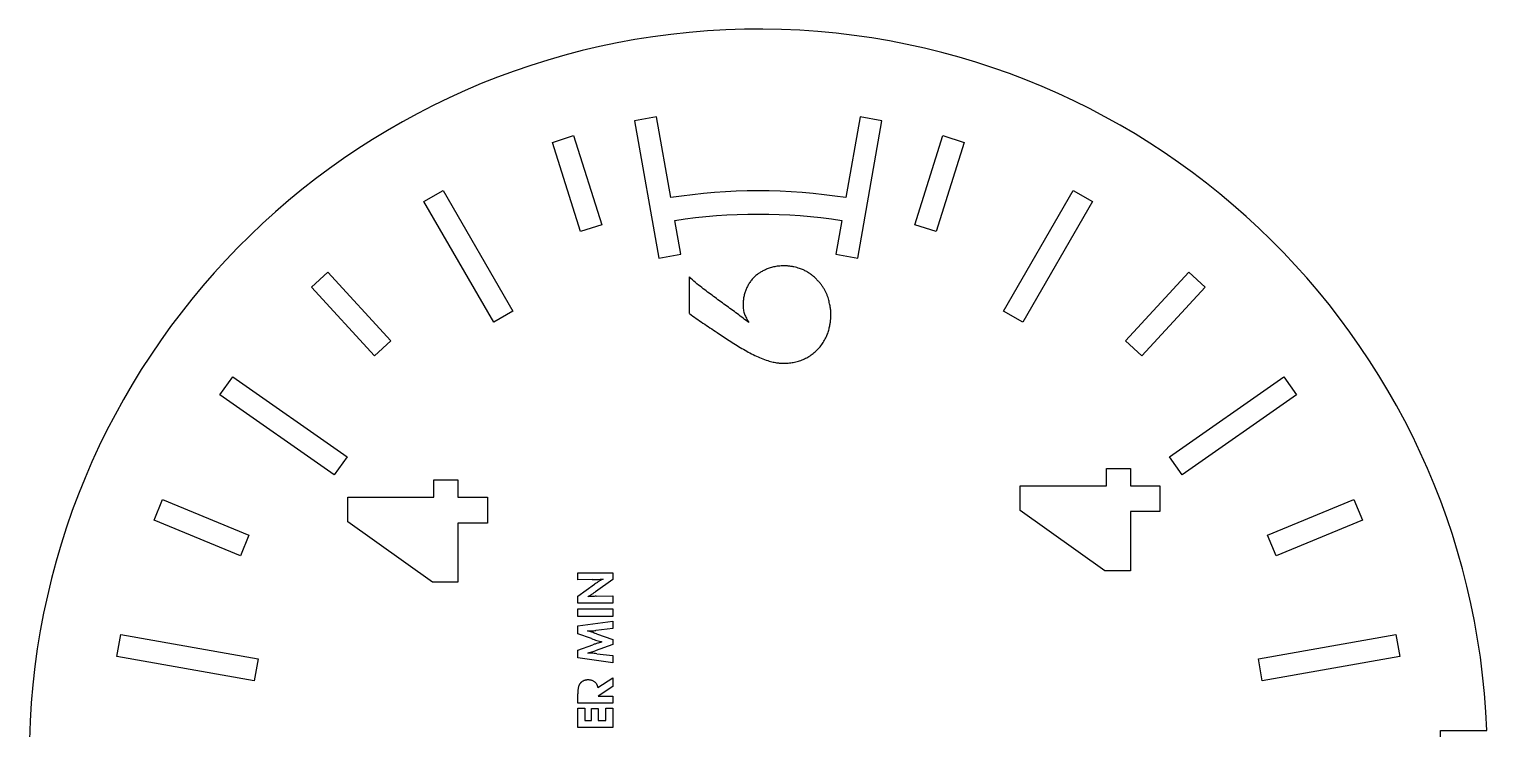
# Model space of a CAD drawing. Header units: millimetres. Extents: x 51.2 to 101.1, y 86.5 to 136.4.
# Drawn here: x 51.24 to 101.14, y 112.45 to 136.4 of the extents above; entities that cross this region are included whole.
import ezdxf

# ---------------------------------------------------------------- set-up
doc = ezdxf.new("R2010")
doc.units = ezdxf.units.MM
doc.layers.get('0').update_dxf_attribs({"linetype": 'CONTINUOUS'})

msp = doc.modelspace()

# ---------------------------------------------------------------- linework, layer by layer
for p, q in [((73.847, 126.66), (73.848, 127.915)), ((70.025, 117.551), (70.025, 117.79)), ((70.025, 117.79), (71.219, 117.79)), ((71.219, 117.79), (71.219, 117.563)), ((70.511, 117.556), (70.025, 117.551)), ((70.025, 116.989), (70.595, 117.397)), ((71.219, 117.563), (70.626, 117.139)), ((70.025, 116.754), (70.025, 116.989)), ((71.219, 116.754), (70.025, 116.754)), ((70.648, 116.988), (71.219, 117)), ((71.219, 117), (71.219, 116.754)), ((70.025, 115.97), (71.219, 116.138)), ((70.025, 115.704), (70.025, 115.97)), ((71.219, 115.888), (70.645, 115.817)), ((71.219, 116.138), (71.219, 115.888)), ((70.494, 115.537), (70.025, 115.704)), ((70.025, 115.145), (70.534, 115.324)), ((71.219, 115.341), (70.621, 115.123)), ((70.658, 115.704), (71.219, 115.505)), ((71.219, 115.505), (71.219, 115.341)), ((70.025, 114.876), (70.025, 115.145)), ((71.219, 114.708), (70.025, 114.876)), ((70.672, 115.021), (71.219, 114.958)), ((71.219, 114.958), (71.219, 114.708)), ((70.712, 113.859), (71.219, 114.201)), ((71.219, 113.896), (70.716, 113.573)), ((71.219, 114.201), (71.219, 113.896)), ((70.025, 113.324), (70.026, 113.643)), ((71.219, 113.324), (70.025, 113.324)), ((70.716, 113.573), (71.219, 113.573)), ((71.219, 113.573), (71.219, 113.324))]:
    msp.add_line(p, q)
for points in [[(101.137, 110.49), (99.549, 110.49), (99.549, 112.395), (101.137, 112.395, 52.380909)], [(79.197, 130.631, 0.077612), (73.203, 130.631), (72.716, 133.396), (71.965, 133.264), (72.795, 128.561), (73.545, 128.693), (73.341, 129.85, -0.077192), (79.059, 129.85), (78.855, 128.693), (79.605, 128.561), (80.435, 133.264), (79.684, 133.396)]]:
    msp.add_lwpolyline(points, format="xyb", close=True)
for points in [[(69.153, 132.524), (69.88, 132.753), (70.843, 129.701), (70.116, 129.472)], [(82.52, 132.753), (83.247, 132.524), (82.284, 129.472), (81.557, 129.701)], [(67.805, 126.745), (67.145, 126.364), (64.758, 130.499), (65.417, 130.88)], [(85.255, 126.364), (84.595, 126.745), (86.983, 130.88), (87.642, 130.499)], [(60.904, 127.571), (61.466, 128.086), (63.628, 125.726), (63.066, 125.212)], [(90.934, 128.086), (91.496, 127.571), (89.334, 125.212), (88.772, 125.726)], [(62.124, 121.763), (61.687, 121.139), (57.776, 123.878), (58.213, 124.502)], [(90.713, 121.139), (90.276, 121.763), (94.187, 124.502), (94.624, 123.878)], [(88.066, 117.859), (85.169, 119.924), (85.169, 120.765), (88.114, 120.765), (88.114, 121.363), (88.938, 121.363), (88.938, 120.765), (89.945, 120.765), (89.945, 119.885), (88.938, 119.885), (88.938, 117.859)], [(65.05, 117.469), (62.154, 119.534), (62.154, 120.375), (65.098, 120.375), (65.098, 120.973), (65.922, 120.973), (65.922, 120.375), (66.929, 120.375), (66.929, 119.495), (65.922, 119.495), (65.922, 117.469)], [(55.521, 119.596), (55.813, 120.3), (58.769, 119.075), (58.478, 118.371)], [(96.587, 120.3), (96.879, 119.596), (93.922, 118.371), (93.631, 119.075)], [(71.219, 116.299), (70.025, 116.299), (70.025, 116.561), (71.219, 116.561)], [(59.081, 114.848), (58.949, 114.097), (54.246, 114.927), (54.379, 115.677)], [(93.451, 114.097), (93.319, 114.848), (98.021, 115.677), (98.154, 114.927)], [(71.219, 113.159), (71.219, 112.49), (70.026, 112.49), (70.026, 113.161), (70.259, 113.161), (70.259, 112.74), (70.493, 112.74), (70.493, 113.151), (70.716, 113.151), (70.716, 112.74), (70.985, 112.74), (70.985, 113.159)]]:
    msp.add_lwpolyline(points, close=True)
for points, knots in [([(77.07, 128.299), (77.009, 128.295), (76.893, 128.289), (76.727, 128.264), (76.578, 128.223), (76.447, 128.169), (76.332, 128.108), (76.234, 128.05), (76.152, 127.994), (76.107, 127.954), (76.086, 127.935)], [0, 0, 0, 0, 0.1701, 0.325118, 0.468873, 0.601727, 0.722749, 0.829712, 0.921308, 1, 1, 1, 1]), ([(77.799, 128.13), (77.782, 128.139), (77.745, 128.159), (77.68, 128.183), (77.605, 128.21), (77.517, 128.236), (77.42, 128.261), (77.311, 128.279), (77.194, 128.294), (77.112, 128.297), (77.07, 128.299)], [0, 0, 0, 0, 0.075852, 0.16719, 0.273648, 0.394992, 0.529476, 0.675118, 0.831447, 1, 1, 1, 1]), ([(74.265, 127.551), (74.19, 127.611), (74.045, 127.725), (73.912, 127.853), (73.848, 127.915)], [0, 0, 0, 0, 0.518052, 1, 1, 1, 1]), ([(76.086, 127.935), (76.054, 127.903), (75.992, 127.839), (75.909, 127.732), (75.84, 127.618), (75.781, 127.497), (75.737, 127.37), (75.703, 127.239), (75.683, 127.103), (75.68, 127.012), (75.679, 126.966)], [0, 0, 0, 0, 0.125001, 0.248339, 0.37221, 0.496459, 0.621198, 0.746229, 0.87233, 1, 1, 1, 1]), ([(78.145, 127.889), (78.128, 127.904), (78.086, 127.94), (78.011, 127.999), (77.915, 128.068), (77.839, 128.109), (77.799, 128.13)], [0, 0, 0, 0, 0.162963, 0.391076, 0.674529, 1, 1, 1, 1]), ([(78.685, 126.611), (78.685, 126.647), (78.686, 126.727), (78.671, 126.856), (78.641, 127.006), (78.609, 127.144), (78.573, 127.262), (78.536, 127.353), (78.49, 127.443), (78.438, 127.534), (78.377, 127.623), (78.307, 127.712), (78.23, 127.802), (78.174, 127.859), (78.145, 127.889)], [0, 0, 0, 0, 0.075772, 0.16652, 0.273784, 0.397079, 0.46418, 0.532483, 0.603333, 0.675871, 0.751718, 0.831221, 0.913778, 1, 1, 1, 1]), ([(75.077, 126.953), (74.94, 127.052), (74.669, 127.25), (74.4, 127.451), (74.265, 127.551)], [0, 0, 0, 0, 0.501385, 1, 1, 1, 1]), ([(75.879, 126.352), (75.748, 126.452), (75.482, 126.656), (75.213, 126.854), (75.077, 126.953)], [0, 0, 0, 0, 0.495294, 1, 1, 1, 1]), ([(75.679, 126.966), (75.679, 126.936), (75.68, 126.879), (75.69, 126.795), (75.705, 126.717), (75.736, 126.617), (75.791, 126.494), (75.849, 126.401), (75.879, 126.352)], [0, 0, 0, 0, 0.13628, 0.262897, 0.38501, 0.499128, 0.73636, 1, 1, 1, 1]), ([(73.847, 126.66), (74, 126.551), (74.31, 126.332), (74.628, 126.123), (74.79, 126.017)], [0, 0, 0, 0, 0.492826, 1, 1, 1, 1]), ([(78.345, 125.562), (78.38, 125.613), (78.448, 125.713), (78.531, 125.868), (78.593, 126.02), (78.633, 126.168), (78.659, 126.304), (78.675, 126.423), (78.686, 126.523), (78.685, 126.584), (78.685, 126.611)], [0, 0, 0, 0, 0.16652, 0.322582, 0.468085, 0.605454, 0.73042, 0.838381, 0.927254, 1, 1, 1, 1]), ([(74.79, 126.017), (74.927, 125.926), (75.207, 125.741), (75.563, 125.516), (75.856, 125.343), (76.079, 125.232), (76.3, 125.131), (76.451, 125.079), (76.525, 125.053)], [0, 0, 0, 0, 0.248118, 0.505645, 0.63461, 0.759578, 0.881137, 1, 1, 1, 1]), ([(77.083, 124.964), (77.144, 124.965), (77.265, 124.968), (77.443, 124.999), (77.615, 125.044), (77.781, 125.109), (77.937, 125.194), (78.085, 125.297), (78.223, 125.42), (78.304, 125.514), (78.345, 125.562)], [0, 0, 0, 0, 0.126626, 0.250603, 0.373162, 0.4959, 0.618821, 0.742379, 0.869042, 1, 1, 1, 1]), ([(76.525, 125.053), (76.557, 125.043), (76.617, 125.026), (76.703, 125.004), (76.783, 124.988), (76.875, 124.975), (76.974, 124.966), (77.049, 124.965), (77.083, 124.964)], [0, 0, 0, 0, 0.173033, 0.330421, 0.47368, 0.603488, 0.822943, 1, 1, 1, 1]), ([(70.511, 117.556), (70.539, 117.557), (70.593, 117.557), (70.648, 117.56), (70.675, 117.561)], [0, 0, 0, 0, 0.499868, 1, 1, 1, 1]), ([(70.896, 117.576), (70.876, 117.566), (70.833, 117.546), (70.78, 117.516), (70.732, 117.488), (70.691, 117.462), (70.645, 117.432), (70.612, 117.409), (70.595, 117.397)], [0, 0, 0, 0, 0.1930111, 0.4034228, 0.5232915, 0.6626894, 0.8213159, 1, 1, 1, 1]), ([(70.675, 117.561), (70.712, 117.563), (70.786, 117.566), (70.859, 117.573), (70.896, 117.576)], [0, 0, 0, 0, 0.4988795, 1, 1, 1, 1]), ([(70.369, 116.972), (70.385, 116.982), (70.417, 117), (70.448, 117.019), (70.464, 117.029)], [0, 0, 0, 0, 0.50038, 1, 1, 1, 1]), ([(70.516, 116.983), (70.492, 116.981), (70.443, 116.978), (70.394, 116.974), (70.369, 116.972)], [0, 0, 0, 0, 0.494658, 1, 1, 1, 1]), ([(70.464, 117.029), (70.491, 117.047), (70.546, 117.082), (70.599, 117.12), (70.626, 117.139)], [0, 0, 0, 0, 0.498554, 1, 1, 1, 1]), ([(70.648, 116.988), (70.626, 116.987), (70.582, 116.985), (70.538, 116.983), (70.516, 116.983)], [0, 0, 0, 0, 0.499261, 1, 1, 1, 1]), ([(70.352, 115.8), (70.373, 115.8), (70.414, 115.799), (70.455, 115.801), (70.476, 115.801)], [0, 0, 0, 0, 0.498933, 1, 1, 1, 1]), ([(70.658, 115.704), (70.608, 115.721), (70.506, 115.755), (70.404, 115.785), (70.352, 115.8)], [0, 0, 0, 0, 0.500245, 1, 1, 1, 1]), ([(70.476, 115.801), (70.504, 115.804), (70.56, 115.808), (70.617, 115.814), (70.645, 115.817)], [0, 0, 0, 0, 0.49967, 1, 1, 1, 1]), ([(70.494, 115.537), (70.525, 115.527), (70.587, 115.506), (70.648, 115.485), (70.679, 115.474)], [0, 0, 0, 0, 0.4996, 1, 1, 1, 1]), ([(70.749, 115.396), (70.713, 115.384), (70.641, 115.361), (70.569, 115.337), (70.534, 115.324)], [0, 0, 0, 0, 0.50223, 1, 1, 1, 1]), ([(70.679, 115.474), (70.708, 115.466), (70.765, 115.449), (70.823, 115.432), (70.851, 115.423)], [0, 0, 0, 0, 0.499807, 1, 1, 1, 1]), ([(70.851, 115.423), (70.834, 115.419), (70.8, 115.41), (70.766, 115.401), (70.749, 115.396)], [0, 0, 0, 0, 0.49963, 1, 1, 1, 1]), ([(70.361, 115.043), (70.38, 115.048), (70.416, 115.057), (70.452, 115.068), (70.47, 115.074)], [0, 0, 0, 0, 0.503744, 1, 1, 1, 1]), ([(70.498, 115.04), (70.475, 115.041), (70.429, 115.042), (70.384, 115.043), (70.361, 115.043)], [0, 0, 0, 0, 0.500136, 1, 1, 1, 1]), ([(70.47, 115.074), (70.496, 115.081), (70.546, 115.096), (70.596, 115.114), (70.621, 115.123)], [0, 0, 0, 0, 0.500048, 1, 1, 1, 1]), ([(70.672, 115.021), (70.643, 115.024), (70.585, 115.031), (70.527, 115.037), (70.498, 115.04)], [0, 0, 0, 0, 0.500762, 1, 1, 1, 1]), ([(70.175, 114.069), (70.169, 114.064), (70.155, 114.055), (70.137, 114.039), (70.12, 114.022), (70.104, 114.005), (70.091, 113.986), (70.079, 113.967), (70.068, 113.947), (70.057, 113.918), (70.045, 113.881), (70.036, 113.836), (70.029, 113.788), (70.028, 113.756), (70.027, 113.739)], [0, 0, 0, 0, 0.066234, 0.131002, 0.194152, 0.255597, 0.316224, 0.376269, 0.436326, 0.496851, 0.619111, 0.74313, 0.86943, 1, 1, 1, 1]), ([(70.375, 114.124), (70.37, 114.124), (70.359, 114.124), (70.34, 114.123), (70.318, 114.12), (70.292, 114.116), (70.264, 114.11), (70.234, 114.1), (70.205, 114.086), (70.185, 114.075), (70.175, 114.069)], [0, 0, 0, 0, 0.0725415, 0.1616556, 0.2700645, 0.3956719, 0.5347621, 0.6805417, 0.8349893, 1, 1, 1, 1]), ([(70.664, 113.989), (70.656, 114), (70.639, 114.022), (70.609, 114.05), (70.575, 114.074), (70.538, 114.092), (70.499, 114.107), (70.458, 114.117), (70.417, 114.123), (70.389, 114.124), (70.375, 114.124)], [0, 0, 0, 0, 0.125464, 0.248668, 0.371191, 0.497135, 0.624212, 0.749494, 0.873905, 1, 1, 1, 1]), ([(70.712, 113.859), (70.71, 113.867), (70.707, 113.883), (70.701, 113.904), (70.696, 113.923), (70.689, 113.943), (70.68, 113.965), (70.669, 113.981), (70.664, 113.989)], [0, 0, 0, 0, 0.183085, 0.344694, 0.481621, 0.595041, 0.798894, 1, 1, 1, 1]), ([(70.027, 113.739), (70.027, 113.723), (70.025, 113.691), (70.026, 113.659), (70.026, 113.643)], [0, 0, 0, 0, 0.5001159, 1, 1, 1, 1])]:
    msp.add_open_spline(points, degree=3, knots=knots)

doc.saveas('drawing.dxf')
